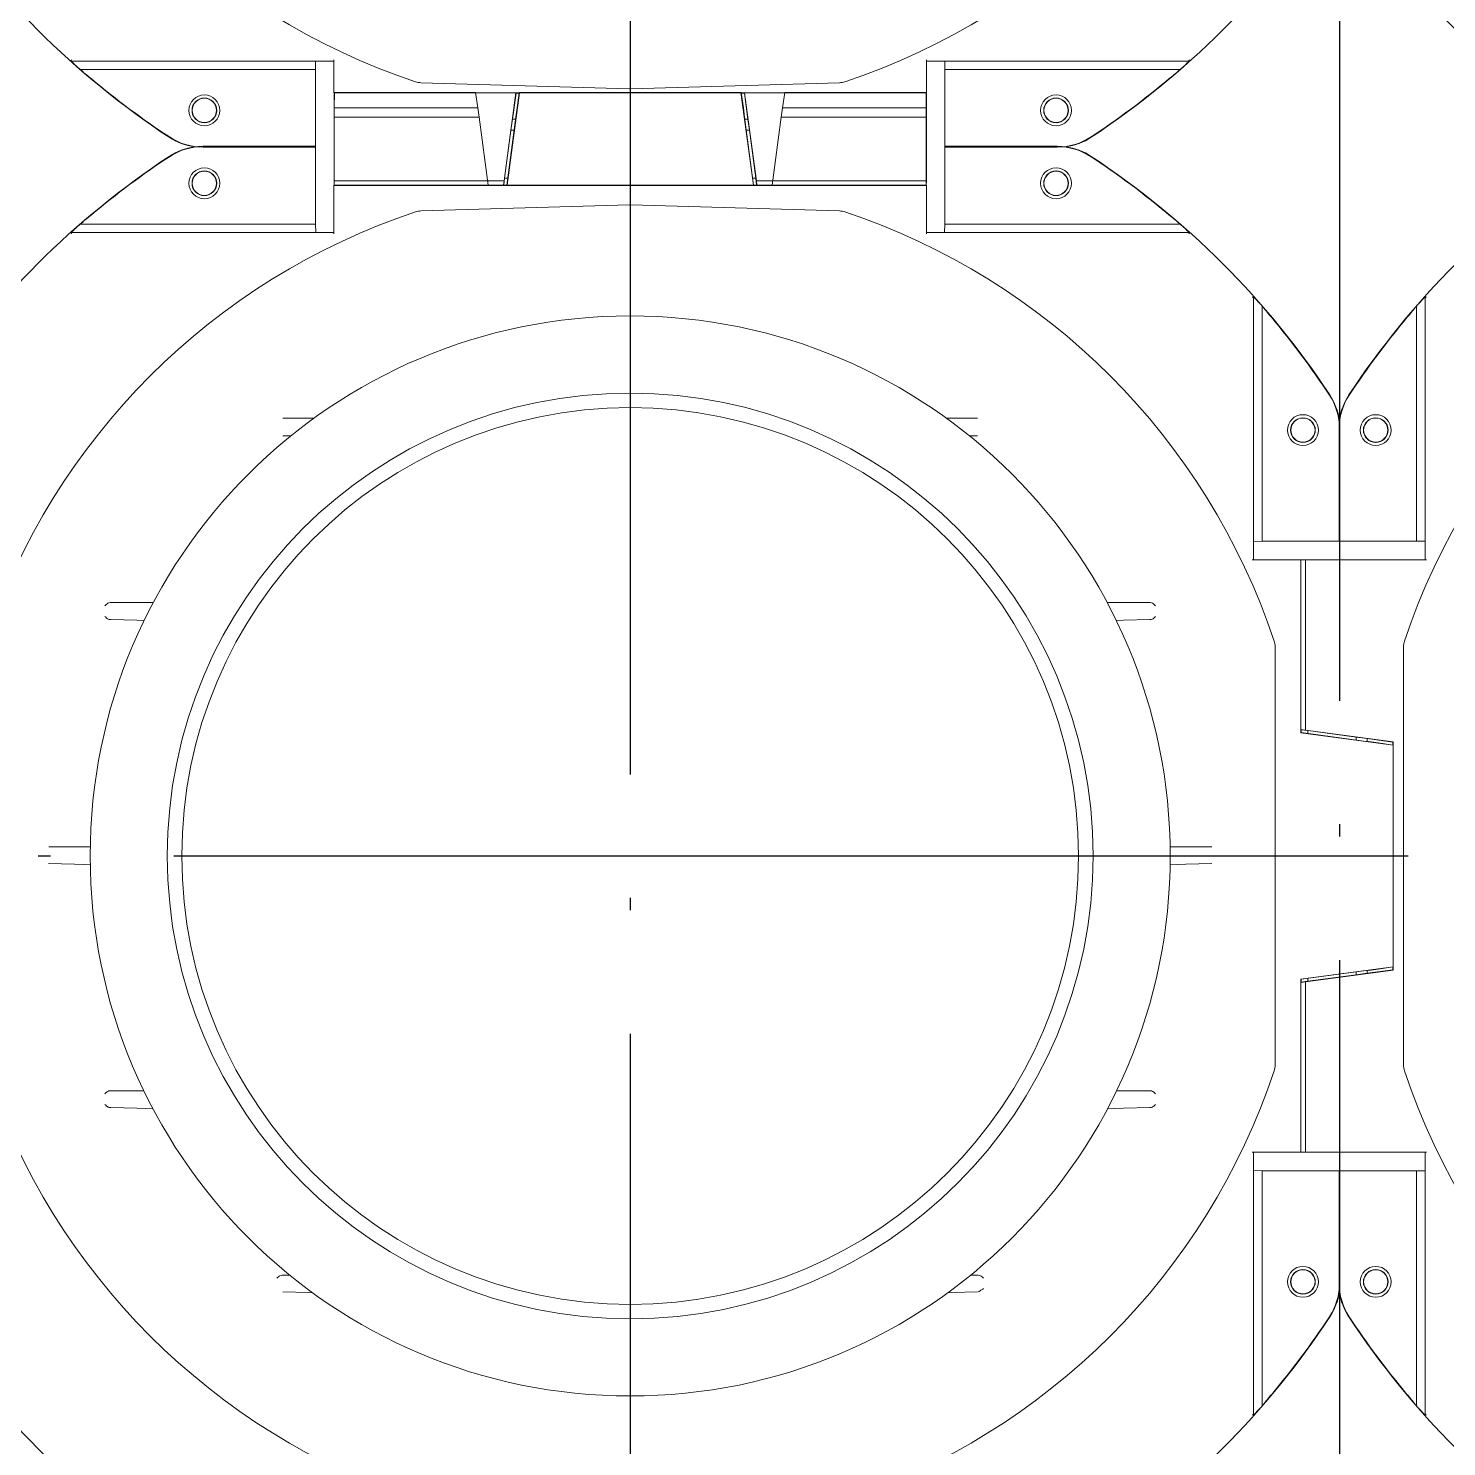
# Model space of a CAD drawing. Extents: x 3213259 to 3716512, y 332899 to 392399.
# Drawn here: x 3423838 to 3424527, y 371919 to 372609 of the extents above; entities that cross this region are included whole.
import ezdxf

# ---------------------------------------------------------------- set-up
doc = ezdxf.new("R2010")
doc.units = 0
doc.header["$LTSCALE"] = 1000
doc.header["$MEASUREMENT"] = 0
doc.linetypes.add('DOTE', pattern=[2.42, 2, -0.2, 0.02, -0.2])
doc.layers.add('DOTE', color=1, linetype='DOTE')
doc.layers.add('Visible Edges(Roxtec)', color=7, linetype='Continuous', lineweight=18)

msp = doc.modelspace()

# ---------------------------------------------------------------- linework, layer by layer
at = {"layer": 'DOTE', "ltscale": 0.3}
msp.add_line((3422456.723, 372206.265), (3428222.872, 372206.265), dxfattribs=at)
for points in [[(3424475.211, 373607.691), (3424475.211, 370227.465)], [(3424130.511, 373571.864), (3424130.511, 370842.691)]]:
    msp.add_lwpolyline(points, dxfattribs=at)
at = {"layer": 'Visible Edges(Roxtec)'}
for p, q in [((3423986.511, 372577.249), (3423986.511, 372593.265)), ((3424274.511, 372577.249), (3424274.511, 372593.265)), ((3423858.68, 372592.665), (3423858.71, 372592.665)), ((3423858.71, 372592.665), (3423986.511, 372592.665)), ((3423977.511, 372588.508), (3423863.19, 372588.508)), ((3423977.511, 372592.585), (3423977.511, 372592.665)), ((3423977.511, 372592.585), (3423977.511, 372588.508)), ((3423977.511, 372588.508), (3423977.511, 372584.524)), ((3424274.511, 372592.665), (3424402.312, 372592.665)), ((3424283.511, 372592.665), (3424283.511, 372592.585)), ((3424283.511, 372588.508), (3424283.511, 372592.585)), ((3424283.511, 372584.524), (3424283.511, 372588.508)), ((3424283.511, 372588.508), (3424397.831, 372588.508)), ((3424402.312, 372592.665), (3424402.342, 372592.665)), ((3423977.511, 372584.524), (3423977.511, 372584.005)), ((3423977.511, 372584.005), (3423977.511, 372550.848)), ((3424028.784, 372582.127), (3424130.249, 372579.173)), ((3424130.773, 372579.173), (3424232.237, 372582.127)), ((3424283.511, 372584.005), (3424283.511, 372584.524)), ((3424283.511, 372550.848), (3424283.511, 372584.005)), ((3423986.511, 372577.249), (3424130.511, 372577.271)), ((3423986.511, 372577.249), (3423986.537, 372577.222)), ((3423986.537, 372577.222), (3424074.873, 372577.222)), ((3423986.537, 372577.222), (3423986.537, 372534.465)), ((3423986.721, 372577.365), (3423986.59, 372569.865)), ((3424055.379, 372577.365), (3423986.721, 372577.365)), ((3424056.511, 372569.865), (3424055.379, 372577.365)), ((3424069.172, 372534.465), (3424074.873, 372577.222)), ((3424070.655, 372532.26), (3424076.669, 372577.365)), ((3424070.655, 372532.26), (3424076.65, 372577.222)), ((3424075.011, 372577.065), (3424073.331, 372564.465)), ((3424074.873, 372577.222), (3424075.011, 372577.065)), ((3424075.011, 372577.065), (3424076.598, 372577.065)), ((3424075.511, 372569.865), (3424076.643, 372577.365)), ((3424075.511, 372569.865), (3424076.617, 372577.193)), ((3424076.669, 372577.365), (3424076.643, 372577.365)), ((3424076.669, 372577.365), (3424184.352, 372577.365)), ((3424130.511, 372577.271), (3424274.511, 372577.249)), ((3424184.352, 372577.365), (3424190.366, 372532.26)), ((3424184.379, 372577.365), (3424184.352, 372577.365)), ((3424184.371, 372577.222), (3424190.366, 372532.26)), ((3424184.379, 372577.365), (3424185.511, 372569.865)), ((3424184.405, 372577.193), (3424185.511, 372569.865)), ((3424184.424, 372577.065), (3424186.011, 372577.065)), ((3424186.011, 372577.065), (3424186.148, 372577.222)), ((3424187.691, 372564.465), (3424186.011, 372577.065)), ((3424186.148, 372577.222), (3424274.484, 372577.222)), ((3424186.148, 372577.222), (3424191.849, 372534.465)), ((3424205.643, 372577.365), (3424204.511, 372569.865)), ((3424274.301, 372577.365), (3424205.643, 372577.365)), ((3424274.432, 372569.865), (3424274.301, 372577.365)), ((3424274.511, 372577.249), (3424274.484, 372577.222)), ((3424274.484, 372534.465), (3424274.484, 372577.222)), ((3423986.59, 372565.365), (3423986.59, 372569.865)), ((3423986.59, 372569.865), (3424056.511, 372569.865)), ((3424056.511, 372569.865), (3424057.111, 372565.365)), ((3424075.511, 372569.865), (3424074.911, 372565.365)), ((3424075.511, 372569.865), (3424074.911, 372565.365)), ((3424186.111, 372565.365), (3424185.511, 372569.865)), ((3424186.111, 372565.365), (3424185.511, 372569.865)), ((3424203.911, 372565.365), (3424204.511, 372569.865)), ((3424204.511, 372569.865), (3424274.432, 372569.865)), ((3424274.432, 372569.865), (3424274.432, 372565.365)), ((3424057.111, 372565.365), (3423986.59, 372565.365)), ((3423986.642, 372532.365), (3423986.642, 372565.365)), ((3424057.058, 372565.365), (3424061.458, 372532.365)), ((3424072.558, 372559.065), (3424069.438, 372535.665)), ((3424074.964, 372565.365), (3424070.564, 372532.365)), ((3424074.964, 372565.365), (3424070.564, 372532.365)), ((3424073.331, 372564.465), (3424072.558, 372559.065)), ((3424072.558, 372559.065), (3424074.124, 372559.065)), ((3424074.844, 372564.465), (3424073.331, 372564.465)), ((3424074.911, 372565.365), (3424074.964, 372565.365)), ((3424074.911, 372565.365), (3424074.964, 372565.365)), ((3424186.058, 372565.365), (3424186.111, 372565.365)), ((3424190.458, 372532.365), (3424186.058, 372565.365)), ((3424186.058, 372565.365), (3424186.111, 372565.365)), ((3424190.458, 372532.365), (3424186.058, 372565.365)), ((3424187.691, 372564.465), (3424186.178, 372564.465)), ((3424186.898, 372559.065), (3424188.464, 372559.065)), ((3424188.464, 372559.065), (3424187.691, 372564.465)), ((3424191.584, 372535.665), (3424188.464, 372559.065)), ((3424199.564, 372532.365), (3424203.964, 372565.365)), ((3424274.432, 372565.365), (3424203.911, 372565.365)), ((3424274.379, 372565.365), (3424274.379, 372532.365)), ((3423922.923, 372551.265), (3423977.327, 372551.265)), ((3423922.923, 372551.082), (3423977.511, 372551.082)), ((3423922.923, 372551.082), (3423977.511, 372551.082)), ((3423977.511, 372550.848), (3423922.923, 372550.848)), ((3423977.511, 372551.082), (3423977.327, 372551.265)), ((3423977.511, 372551.082), (3423977.511, 372517.925)), ((3423977.511, 372551.082), (3423977.511, 372517.925)), ((3424283.694, 372551.265), (3424283.511, 372551.082)), ((3424283.511, 372517.925), (3424283.511, 372551.082)), ((3424283.511, 372551.082), (3424338.098, 372551.082)), ((3424283.511, 372517.925), (3424283.511, 372551.082)), ((3424283.511, 372551.082), (3424338.098, 372551.082)), ((3424338.098, 372550.848), (3424283.511, 372550.848)), ((3424283.694, 372551.265), (3424338.098, 372551.265)), ((3423986.511, 372532.234), (3423986.642, 372532.365)), ((3423986.511, 372532.234), (3423986.575, 372532.298)), ((3423986.511, 372532.234), (3423986.511, 372508.665)), ((3423986.511, 372532.234), (3424130.511, 372532.212)), ((3423986.511, 372532.234), (3423986.511, 372508.665)), ((3423986.511, 372532.234), (3424130.511, 372532.212)), ((3424069.172, 372534.465), (3423986.537, 372534.465)), ((3423986.537, 372534.465), (3423986.575, 372532.298)), ((3423986.642, 372532.365), (3424061.458, 372532.365)), ((3424061.458, 372532.365), (3424070.564, 372532.365)), ((3424068.922, 372532.298), (3424069.172, 372534.465)), ((3424068.998, 372532.365), (3424070.564, 372532.365)), ((3424069.438, 372535.665), (3424069.056, 372532.365)), ((3424071.004, 372535.665), (3424069.438, 372535.665)), ((3424070.564, 372532.365), (3424070.655, 372532.26)), ((3424070.564, 372532.365), (3424070.655, 372532.26)), ((3424070.655, 372532.26), (3424190.366, 372532.26)), ((3424070.655, 372532.26), (3424190.366, 372532.26)), ((3424130.511, 372532.212), (3424274.511, 372532.234)), ((3424130.511, 372532.212), (3424274.511, 372532.234)), ((3424191.584, 372535.665), (3424190.018, 372535.665)), ((3424190.366, 372532.26), (3424190.458, 372532.365)), ((3424190.366, 372532.26), (3424190.458, 372532.365)), ((3424190.458, 372532.365), (3424192.024, 372532.365)), ((3424190.458, 372532.365), (3424199.564, 372532.365)), ((3424191.965, 372532.365), (3424191.584, 372535.665)), ((3424191.849, 372534.465), (3424192.1, 372532.298)), ((3424274.484, 372534.465), (3424191.849, 372534.465)), ((3424199.564, 372532.365), (3424274.379, 372532.365)), ((3424274.511, 372532.234), (3424274.379, 372532.365)), ((3424274.446, 372532.298), (3424274.484, 372534.465)), ((3424274.511, 372532.234), (3424274.446, 372532.298)), ((3424274.511, 372532.234), (3424274.511, 372508.665)), ((3424274.511, 372532.234), (3424274.511, 372508.665)), ((3423977.511, 372517.925), (3423977.511, 372517.406)), ((3423977.511, 372517.925), (3423977.511, 372517.406)), ((3423977.511, 372517.406), (3423977.511, 372513.422)), ((3423977.511, 372517.406), (3423977.511, 372513.422)), ((3424130.249, 372522.757), (3424028.784, 372519.803)), ((3424130.249, 372522.757), (3424028.784, 372519.803)), ((3424232.237, 372519.803), (3424130.773, 372522.757)), ((3424232.237, 372519.803), (3424130.773, 372522.757)), ((3424283.511, 372517.406), (3424283.511, 372517.925)), ((3424283.511, 372517.406), (3424283.511, 372517.925)), ((3424283.511, 372513.422), (3424283.511, 372517.406)), ((3424283.511, 372513.422), (3424283.511, 372517.406)), ((3423977.511, 372513.422), (3423863.19, 372513.422)), ((3423977.511, 372513.422), (3423863.19, 372513.422)), ((3423977.511, 372513.422), (3423977.757, 372509.345)), ((3423977.511, 372513.422), (3423977.757, 372509.345)), ((3424283.264, 372509.345), (3424283.511, 372513.422)), ((3424283.264, 372509.345), (3424283.511, 372513.422)), ((3424283.511, 372513.422), (3424397.831, 372513.422)), ((3424283.511, 372513.422), (3424397.831, 372513.422)), ((3423858.71, 372509.265), (3423858.68, 372509.265)), ((3423858.71, 372509.265), (3423858.68, 372509.265)), ((3423986.511, 372509.265), (3423858.71, 372509.265)), ((3423986.511, 372509.265), (3423858.71, 372509.265)), ((3424402.312, 372509.265), (3424274.511, 372509.265)), ((3424402.312, 372509.265), (3424274.511, 372509.265)), ((3424402.342, 372509.265), (3424402.312, 372509.265)), ((3424402.342, 372509.265), (3424402.312, 372509.265)), ((3424433.511, 372478.073), (3424433.511, 372478.096)), ((3424433.511, 372478.073), (3424433.511, 372478.096)), ((3424433.511, 372350.267), (3424433.511, 372478.073)), ((3424516.911, 372478.096), (3424516.911, 372478.073)), ((3424516.911, 372478.096), (3424516.911, 372478.073)), ((3424516.911, 372478.073), (3424516.911, 372350.267)), ((3424437.668, 372359.265), (3424437.668, 372473.585)), ((3424512.754, 372359.265), (3424512.754, 372473.585)), ((3423974.195, 372419.029), (3423961.739, 372419.029)), ((3423974.195, 372419.029), (3423961.739, 372419.029)), ((3423974.195, 372419.029), (3423976.765, 372419.029)), ((3423974.195, 372419.029), (3423976.765, 372419.029)), ((3424284.256, 372419.029), (3424286.826, 372419.029)), ((3424284.256, 372419.029), (3424286.826, 372419.029)), ((3424299.283, 372419.029), (3424286.826, 372419.029)), ((3424299.283, 372419.029), (3424286.826, 372419.029)), ((3423961.7, 372410.547), (3423965.537, 372410.446)), ((3423961.7, 372410.547), (3423965.537, 372410.446)), ((3424295.484, 372410.446), (3424299.322, 372410.547)), ((3424295.484, 372410.446), (3424299.322, 372410.547)), ((3424475.094, 372359.265), (3424475.094, 372413.852)), ((3424475.327, 372413.852), (3424475.327, 372359.265)), ((3424437.668, 372359.265), (3424433.591, 372359.018)), ((3424441.651, 372359.265), (3424437.668, 372359.265)), ((3424442.171, 372359.265), (3424441.651, 372359.265)), ((3424475.327, 372359.265), (3424442.171, 372359.265)), ((3424508.251, 372359.265), (3424475.094, 372359.265)), ((3424508.77, 372359.265), (3424508.251, 372359.265)), ((3424512.754, 372359.265), (3424508.77, 372359.265)), ((3424516.83, 372359.265), (3424512.754, 372359.265)), ((3424516.83, 372359.265), (3424516.911, 372359.265)), ((3424449.111, 372350.265), (3424432.916, 372350.267)), ((3424456.506, 372350.265), (3424449.111, 372350.265)), ((3424456.506, 372266.12), (3424456.506, 372350.265)), ((3424456.506, 372350.265), (3424456.544, 372350.227)), ((3424458.711, 372350.265), (3424456.544, 372350.227)), ((3424501.311, 372350.265), (3424458.711, 372350.265)), ((3424458.711, 372267.445), (3424458.711, 372350.265)), ((3424501.311, 372350.265), (3424517.506, 372350.267)), ((3423878.041, 372329.423), (3423877.742, 372329.423)), ((3423890.718, 372329.423), (3423878.041, 372329.423)), ((3423890.718, 372329.423), (3423894.927, 372329.423)), ((3423898.695, 372329.423), (3423894.927, 372329.423)), ((3424366.095, 372329.423), (3424362.326, 372329.423)), ((3424366.095, 372329.423), (3424370.303, 372329.423)), ((3424382.98, 372329.423), (3424370.303, 372329.423)), ((3424383.28, 372329.423), (3424382.98, 372329.423)), ((3423877.702, 372321.147), (3423877.701, 372321.147)), ((3423877.702, 372321.147), (3423878.002, 372321.139)), ((3423878.002, 372321.139), (3423890.679, 372320.807)), ((3423894.274, 372320.713), (3423890.679, 372320.807)), ((3424370.342, 372320.807), (3424366.748, 372320.713)), ((3424370.342, 372320.807), (3424383.02, 372321.139)), ((3424383.02, 372321.139), (3424383.319, 372321.147)), ((3424383.32, 372321.147), (3424383.319, 372321.147)), ((3424444.011, 372104.674), (3424444.011, 372307.856)), ((3424506.411, 372307.856), (3424506.411, 372104.674)), ((3424456.611, 372266.212), (3424456.506, 372266.12)), ((3424456.506, 372266.12), (3424501.311, 372260.146)), ((3424456.544, 372267.696), (3424458.711, 372267.445)), ((3424456.611, 372267.619), (3424456.611, 372266.212)), ((3424459.911, 372267.179), (3424456.611, 372267.561)), ((3424489.611, 372261.812), (3424456.611, 372266.212)), ((3424458.711, 372267.445), (3424501.311, 372261.765)), ((3424459.911, 372265.772), (3424459.911, 372267.179)), ((3424483.311, 372264.059), (3424459.911, 372267.179)), ((3424483.311, 372264.059), (3424483.311, 372262.652)), ((3424488.711, 372263.286), (3424483.311, 372264.059)), ((3424501.154, 372261.627), (3424488.711, 372263.286)), ((3424488.711, 372261.932), (3424488.711, 372263.286)), ((3424489.611, 372261.865), (3424489.611, 372261.812)), ((3424494.111, 372261.265), (3424489.611, 372261.865)), ((3424501.279, 372260.183), (3424494.111, 372261.265)), ((3424501.311, 372261.765), (3424501.154, 372261.627)), ((3424501.154, 372261.627), (3424501.154, 372260.202)), ((3424501.311, 372150.765), (3424501.311, 372261.765)), ((3423860.42, 372210.765), (3423847.865, 372210.765)), ((3423860.42, 372210.765), (3423864.629, 372210.765)), ((3423868.049, 372210.765), (3423864.629, 372210.765)), ((3424396.393, 372210.765), (3424392.972, 372210.765)), ((3424396.393, 372210.765), (3424400.601, 372210.765)), ((3424413.156, 372210.765), (3424400.601, 372210.765)), ((3423847.826, 372202.558), (3423860.381, 372202.229)), ((3423864.589, 372202.119), (3423860.381, 372202.229)), ((3423864.589, 372202.119), (3423868.045, 372202.028)), ((3424392.977, 372202.028), (3424396.432, 372202.119)), ((3424400.641, 372202.229), (3424396.432, 372202.119)), ((3424400.641, 372202.229), (3424413.196, 372202.558)), ((3424501.311, 372152.383), (3424456.506, 372146.409)), ((3424494.111, 372151.265), (3424501.279, 372152.347)), ((3424501.154, 372152.328), (3424501.154, 372150.902)), ((3424456.506, 372062.265), (3424456.506, 372146.409)), ((3424456.506, 372146.409), (3424456.611, 372146.318)), ((3424458.711, 372145.085), (3424456.544, 372144.834)), ((3424456.611, 372146.318), (3424489.611, 372150.718)), ((3424456.611, 372146.318), (3424456.611, 372144.911)), ((3424456.611, 372144.969), (3424459.911, 372145.351)), ((3424501.311, 372150.765), (3424458.711, 372145.085)), ((3424458.711, 372062.265), (3424458.711, 372145.085)), ((3424459.911, 372145.351), (3424483.311, 372148.471)), ((3424459.911, 372145.351), (3424459.911, 372146.758)), ((3424483.311, 372149.878), (3424483.311, 372148.471)), ((3424483.311, 372148.471), (3424488.711, 372149.243)), ((3424488.711, 372149.243), (3424501.154, 372150.902)), ((3424488.711, 372149.243), (3424488.711, 372150.598)), ((3424489.611, 372150.665), (3424494.111, 372151.265)), ((3424489.611, 372150.718), (3424489.611, 372150.665)), ((3424501.154, 372150.902), (3424501.311, 372150.765)), ((3423878.041, 372092.107), (3423877.742, 372092.107)), ((3423890.718, 372092.107), (3423878.041, 372092.107)), ((3423890.718, 372092.107), (3423894.133, 372092.107)), ((3424366.888, 372092.107), (3424370.303, 372092.107)), ((3424382.98, 372092.107), (3424370.303, 372092.107)), ((3424383.28, 372092.107), (3424382.98, 372092.107)), ((3423877.702, 372083.957), (3423877.701, 372083.957)), ((3423877.702, 372083.957), (3423878.002, 372083.949)), ((3423878.002, 372083.949), (3423890.679, 372083.617)), ((3423894.888, 372083.507), (3423890.679, 372083.617)), ((3423894.888, 372083.507), (3423898.534, 372083.411)), ((3424362.487, 372083.411), (3424366.134, 372083.507)), ((3424370.342, 372083.617), (3424366.134, 372083.507)), ((3424370.342, 372083.617), (3424383.02, 372083.949)), ((3424383.02, 372083.949), (3424383.319, 372083.957)), ((3424383.32, 372083.957), (3424383.319, 372083.957)), ((3424456.544, 372062.303), (3424456.506, 372062.265)), ((3424456.544, 372062.303), (3424458.711, 372062.265)), ((3424449.111, 372062.265), (3424432.916, 372062.262)), ((3424433.511, 371934.457), (3424433.511, 372062.263)), ((3424449.111, 372062.265), (3424456.506, 372062.265)), ((3424458.711, 372062.265), (3424501.311, 372062.265)), ((3424501.311, 372062.265), (3424517.506, 372062.262)), ((3424516.911, 372062.263), (3424516.911, 371934.457)), ((3424433.591, 372053.511), (3424437.668, 372053.265)), ((3424437.668, 372053.265), (3424437.668, 371938.944)), ((3424437.668, 372053.265), (3424441.651, 372053.265)), ((3424441.651, 372053.265), (3424442.171, 372053.265)), ((3424442.171, 372053.265), (3424475.327, 372053.265)), ((3424475.094, 371998.677), (3424475.094, 372053.265)), ((3424475.094, 372053.265), (3424508.251, 372053.265)), ((3424475.327, 372053.265), (3424475.327, 371998.677)), ((3424508.251, 372053.265), (3424508.77, 372053.265)), ((3424508.77, 372053.265), (3424512.754, 372053.265)), ((3424512.754, 372053.265), (3424516.83, 372053.265)), ((3424512.754, 372053.265), (3424512.754, 371938.944)), ((3424516.911, 372053.265), (3424516.83, 372053.265)), ((3423961.701, 372002.501), (3423961.401, 372002.501)), ((3423965.022, 372002.501), (3423961.701, 372002.501)), ((3424299.321, 372002.501), (3424295.999, 372002.501)), ((3424299.62, 372002.501), (3424299.321, 372002.501)), ((3423961.7, 371994.363), (3423974.156, 371994.037)), ((3423976.096, 371993.986), (3423974.156, 371994.037)), ((3424286.866, 371994.037), (3424284.926, 371993.986)), ((3424286.866, 371994.037), (3424299.322, 371994.363)), ((3424433.511, 371934.434), (3424433.511, 371934.457)), ((3424516.911, 371934.457), (3424516.911, 371934.434))]:
    msp.add_line(p, q, dxfattribs=at)
for centre, radius in [((3423923.511, 372568.665), 7.5), ((3423923.511, 372568.665), 6), ((3423923.511, 372568.665), 5.88), ((3424337.511, 372568.665), 7.5), ((3424337.511, 372568.665), 6), ((3424337.511, 372568.665), 5.88), ((3423923.511, 372533.265), 7.5), ((3423923.511, 372533.265), 7.5), ((3423923.511, 372533.265), 6), ((3423923.511, 372533.265), 6), ((3423923.511, 372533.265), 5.88), ((3423923.511, 372533.265), 5.88), ((3424337.511, 372533.265), 7.5), ((3424337.511, 372533.265), 7.5), ((3424337.511, 372533.265), 6), ((3424337.511, 372533.265), 6), ((3424337.511, 372533.265), 5.88), ((3424337.511, 372533.265), 5.88), ((3424130.511, 372206.265), 262.5), ((3424130.511, 372206.265), 225), ((3424130.511, 372206.265), 217.95), ((3424457.511, 372413.265), 7.5), ((3424457.511, 372413.265), 7.5), ((3424457.511, 372413.265), 6), ((3424457.511, 372413.265), 6), ((3424457.511, 372413.265), 5.88), ((3424457.511, 372413.265), 5.88), ((3424492.911, 372413.265), 7.5), ((3424492.911, 372413.265), 7.5), ((3424492.911, 372413.265), 6), ((3424492.911, 372413.265), 6), ((3424492.911, 372413.265), 5.88), ((3424492.911, 372413.265), 5.88), ((3424457.511, 371999.265), 7.5), ((3424457.511, 371999.265), 6), ((3424457.511, 371999.265), 5.88), ((3424492.911, 371999.265), 7.5), ((3424492.911, 371999.265), 6), ((3424492.911, 371999.265), 5.88)]:
    msp.add_circle(centre, radius, dxfattribs=at)
for centre, radius, start, end in [((3424130.511, 372895.665), 330, 198.450374, 251.573396), ((3424130.511, 372895.665), 330, 288.426604, 341.549626), ((3424819.911, 372895.665), 330, 198.450374, 251.573396), ((3424130.511, 372895.665), 407.25, 213.385197, 236.614803), ((3424130.511, 372895.665), 407.25, 303.385197, 326.614803), ((3424819.911, 372895.665), 407.25, 213.385197, 236.614803), ((3424130.511, 372895.665), 407.067, 229.962582, 236.614803), ((3424029.046, 372591.123), 9, 251.573396, 268.33235), ((3424231.976, 372591.123), 9, 271.66765, 288.426604), ((3424130.511, 372895.665), 407.067, 303.385197, 310.037418), ((3424130.511, 372588.169), 9, 268.33235, 270.000003), ((3424130.511, 372588.169), 9, 270.000003, 271.66765), ((3423922.923, 372580.665), 30, 236.614803, 261.890386), ((3423922.923, 372580.665), 29.817, 236.614803, 270), ((3424338.098, 372580.665), 29.817, 270, 303.385197), ((3424338.098, 372580.665), 30, 278.109614, 303.385197), ((3424130.511, 372206.265), 407.25, 123.385197, 146.614803), ((3424130.511, 372206.265), 407.25, 123.385197, 146.614803), ((3424130.511, 372206.265), 407.067, 123.385197, 130.037418), ((3424130.511, 372206.265), 407.067, 123.385197, 130.037418), ((3423922.923, 372521.265), 30, 90, 123.385197), ((3423922.923, 372521.265), 30, 98.109614, 123.385197), ((3423922.923, 372521.265), 29.817, 90, 123.385197), ((3423922.923, 372521.265), 29.817, 90, 123.385197), ((3424338.098, 372521.265), 30, 56.614803, 90), ((3424338.098, 372521.265), 29.817, 56.614803, 90), ((3424338.098, 372521.265), 29.817, 56.614803, 90), ((3424338.098, 372521.265), 30, 56.614803, 81.890386), ((3424130.511, 372206.265), 407.067, 49.962582, 56.614803), ((3424130.511, 372206.265), 407.067, 49.962582, 56.614803), ((3424130.511, 372206.265), 407.25, 33.385197, 56.614803), ((3424130.511, 372206.265), 407.25, 33.385197, 56.614803), ((3424819.911, 372206.265), 407.25, 123.385197, 146.614803), ((3424819.911, 372206.265), 407.25, 123.385197, 146.614803), ((3424130.511, 372206.265), 330, 108.426604, 161.549626), ((3424029.046, 372510.807), 9, 91.66765, 108.426604), ((3424029.046, 372510.807), 9, 91.66765, 108.426604), ((3424130.511, 372513.761), 9, 89.999997, 91.66765), ((3424130.511, 372513.761), 9, 89.999997, 91.66765), ((3424130.511, 372513.761), 9, 88.33235, 89.999997), ((3424130.511, 372513.761), 9, 88.33235, 89.999997), ((3424231.976, 372510.807), 9, 71.573396, 88.33235), ((3424231.976, 372510.807), 9, 71.573396, 88.33235), ((3424130.511, 372206.265), 330, 18.450374, 71.573396), ((3424819.911, 372206.265), 330, 108.426604, 161.549626), ((3424130.511, 372206.265), 407.067, 33.385197, 40.037418), ((3424130.511, 372206.265), 407.067, 33.385197, 40.037418), ((3424819.911, 372206.265), 407.067, 139.962582, 146.614803), ((3424819.911, 372206.265), 407.067, 139.962582, 146.614803), ((3424445.511, 372413.852), 29.817, 0, 33.385197), ((3424445.511, 372413.852), 29.817, 0, 33.385197), ((3424445.511, 372413.852), 30, 8.109614, 33.385197), ((3424445.511, 372413.852), 30, 8.109614, 33.385197), ((3424504.911, 372413.852), 29.817, 146.614803, 180), ((3424504.911, 372413.852), 29.817, 146.614803, 180), ((3424504.911, 372413.852), 30, 146.614803, 171.890386), ((3424504.911, 372413.852), 30, 146.614803, 171.890386), ((3424435.011, 372307.856), 9, 0, 18.450374), ((3424515.411, 372307.856), 9, 161.549626, 180), ((3424435.011, 372104.674), 9, 341.549626, 0), ((3424515.411, 372104.674), 9, 180, 198.450374), ((3424130.511, 372206.265), 330, 198.450374, 251.573396), ((3424130.511, 372206.265), 330, 288.426604, 341.549626), ((3424819.911, 372206.265), 330, 198.450374, 251.573396), ((3424445.511, 371998.677), 29.817, 326.614803, 0), ((3424445.511, 371998.677), 30, 326.614803, 351.890386), ((3424504.911, 371998.677), 29.817, 180, 213.385197), ((3424504.911, 371998.677), 30, 188.109614, 213.385197), ((3424130.511, 372206.265), 407.25, 213.385197, 236.614803), ((3424130.511, 372206.265), 407.25, 303.385197, 326.614803), ((3424130.511, 372206.265), 407.067, 319.962582, 326.614803), ((3424819.911, 372206.265), 407.25, 213.385197, 236.614803), ((3424819.911, 372206.265), 407.067, 213.385197, 220.037418)]:
    msp.add_arc(centre, radius, start, end, dxfattribs=at)
for centre, major_axis, ratio, start_param, end_param in [((3423859.374, 372592.043), (0.694, -0.622), 0.0114724, 3.1290908, 3.6427793), ((3423857.57, 372593.687), (1.14, -1.022), 0.008928, 6.2732277, 6.291063), ((3424130.511, 372883.624), (0, 398.27), 0.9995429, 2.3902294, 2.4053465), ((3424130.511, 372908.268), (0, 416.86), 0.9995429, 2.4450553, 2.4600865), ((3424130.511, 372908.268), (0, 416.86), 0.9995429, 3.8230988, 3.83813), ((3424130.511, 372883.624), (0, 398.27), 0.9995429, 3.8778388, 3.8929559), ((3424401.648, 372592.043), (0.694, 0.622), 0.0114724, 5.7819987, 6.2956872), ((3424403.452, 372593.688), (1.141, 1.023), 0.0089265, 3.1337164, 3.1515485), ((3424130.511, 372193.662), (0, 416.86), 0.9995429, 0.6815062, 0.6965374), ((3424130.511, 372193.662), (0, 416.86), 0.9995429, 0.6815062, 0.6965374), ((3424130.511, 372193.662), (0, 416.86), 0.9995429, 5.5866479, 5.6016791), ((3424130.511, 372193.662), (0, 416.86), 0.9995429, 5.5866479, 5.6016791), ((3424130.511, 372218.306), (0, 398.27), 0.9995429, 0.7362461, 0.7513633), ((3424130.511, 372218.306), (0, 398.27), 0.9995429, 0.7362461, 0.7513633), ((3424130.511, 372218.306), (0, 398.27), 0.9995429, 5.531822, 5.5469392), ((3424130.511, 372218.306), (0, 398.27), 0.9995429, 5.531822, 5.5469392), ((3423859.374, 372509.887), (0.694, 0.622), 0.0114724, 2.6404061, 3.1540946), ((3423859.374, 372509.887), (0.694, 0.622), 0.0114724, 2.6404061, 3.1540946), ((3423857.571, 372508.243), (1.139, 1.022), 0.0089307, 6.2753053, 6.2931458), ((3423857.571, 372508.243), (1.139, 1.022), 0.0089307, 6.2753053, 6.2931458), ((3423977.747, 372509.865), (0.018, -0.6), 0.0174391, 5.7590591, 6.2826578), ((3423977.747, 372509.865), (0.018, -0.6), 0.0174391, 5.7590591, 6.2826578), ((3424283.275, 372509.865), (0.018, 0.6), 0.0174391, 3.1421201, 3.6657188), ((3424283.275, 372509.865), (0.018, 0.6), 0.0174391, 3.1421201, 3.6657188), ((3424401.648, 372509.887), (0.694, -0.622), 0.0114724, 6.2706834, 6.7843719), ((3424401.648, 372509.887), (0.694, -0.622), 0.0114724, 6.2706834, 6.784372), ((3424403.452, 372508.243), (1.14, -1.022), 0.0089284, 3.1316346, 3.1494706), ((3424403.452, 372508.243), (1.14, -1.022), 0.0089284, 3.1316346, 3.1494706), ((3424434.133, 372477.402), (0.622, -0.694), 0.0114724, 2.6404061, 3.1540946), ((3424434.133, 372477.402), (0.622, -0.694), 0.0114724, 2.6404061, 3.1540946), ((3424142.552, 372206.265), (398.27, 0), 0.9995429, 0.7362461, 0.7513633), ((3424142.552, 372206.265), (398.27, 0), 0.9995429, 0.7362461, 0.7513633), ((3424807.87, 372206.265), (398.27, 0), 0.9995429, 2.3902294, 2.4053465), ((3424807.87, 372206.265), (398.27, 0), 0.9995429, 2.3902294, 2.4053465), ((3424516.289, 372477.402), (0.622, 0.694), 0.0114724, 6.2706834, 6.7843719), ((3424516.289, 372477.402), (0.622, 0.694), 0.0114724, 6.2706834, 6.7843719), ((3424117.908, 372206.265), (416.86, 0), 0.9995429, 0.6815062, 0.6965374), ((3424117.908, 372206.265), (416.86, 0), 0.9995429, 0.6815062, 0.6965374), ((3424832.514, 372206.265), (416.86, 0), 0.9995429, 2.4450553, 2.4600865), ((3424832.514, 372206.265), (416.86, 0), 0.9995429, 2.4450553, 2.4600865), ((3424434.111, 372359.029), (-0.6, -0.018), 0.0174391, 5.7590591, 6.2826579), ((3424434.111, 372053.501), (0.6, -0.018), 0.0174391, 3.1421201, 3.6657188), ((3424142.552, 372206.265), (398.27, 0), 0.9995429, 5.531822, 5.5469392), ((3424117.908, 372206.265), (416.86, 0), 0.9995429, 5.5866479, 5.6016791), ((3424832.514, 372206.265), (416.86, 0), 0.9995429, 3.8230988, 3.83813), ((3424807.87, 372206.265), (398.27, 0), 0.9995429, 3.8778388, 3.8929559), ((3424434.133, 371935.128), (0.622, 0.694), 0.0114724, 3.1290907, 3.6427792), ((3424516.289, 371935.128), (0.622, -0.694), 0.0114724, 5.7819987, 6.2956872)]:
    msp.add_ellipse(centre, major_axis=major_axis, ratio=ratio, start_param=start_param, end_param=end_param, dxfattribs=at)
for points, knots in [([(3423858.71, 372592.665), (3423858.71, 372592.666), (3423858.714, 372592.677), (3423858.729, 372592.714), (3423858.739, 372592.741), (3423858.762, 372592.806), (3423858.78, 372592.86), (3423858.832, 372592.995), (3423858.852, 372593.046), (3423858.893, 372593.15), (3423858.913, 372593.205), (3423858.934, 372593.262), (3423858.934, 372593.263), (3423858.935, 372593.265)], [-0.047196533, -0.047196533, -0.047196533, -0.047196533, -0.03499642, -0.03499642, -0.022653896, -0.022653896, -0.011662345, -0.011662345, -0.005873557, -0.005873557, 0, 0, 0.000155325, 0.000155325, 0.000155325, 0.000155325]), ([(3424402.087, 372593.265), (3424402.087, 372593.263), (3424402.088, 372593.262), (3424402.108, 372593.205), (3424402.129, 372593.15), (3424402.169, 372593.046), (3424402.189, 372592.996), (3424402.241, 372592.86), (3424402.259, 372592.806), (3424402.283, 372592.741), (3424402.293, 372592.714), (3424402.307, 372592.677), (3424402.311, 372592.666), (3424402.311, 372592.665)], [-0.0231312, -0.0231312, -0.0231312, -0.0231312, -0.023055344, -0.023055344, -0.020186994, -0.020186994, -0.017360303, -0.017360303, -0.011990811, -0.011990811, -0.005960597, -0.005960597, 0, 0, 0, 0]), ([(3423868.65, 372584.005), (3423868.647, 372584.007), (3423868.643, 372584.01), (3423868.548, 372584.09), (3423868.448, 372584.174), (3423868.257, 372584.333), (3423868.166, 372584.408), (3423868.069, 372584.488), (3423868.046, 372584.507), (3423868.024, 372584.524)], [0.116577234, 0.116577234, 0.116577234, 0.116577234, 0.116991496, 0.116991496, 0.129044004, 0.129044004, 0.141096511, 0.141096511, 0.144961576, 0.144961576, 0.144961576, 0.144961576]), ([(3424392.997, 372584.524), (3424392.976, 372584.507), (3424392.952, 372584.488), (3424392.855, 372584.408), (3424392.765, 372584.333), (3424392.574, 372584.174), (3424392.474, 372584.09), (3424392.378, 372584.01), (3424392.375, 372584.007), (3424392.372, 372584.005)], [0.089140982, 0.089140982, 0.089140982, 0.089140982, 0.093006046, 0.093006046, 0.105058554, 0.105058554, 0.117111061, 0.117111061, 0.117525323, 0.117525323, 0.117525323, 0.117525323]), ([(3423868.024, 372517.406), (3423868.046, 372517.423), (3423868.069, 372517.442), (3423868.166, 372517.522), (3423868.257, 372517.597), (3423868.448, 372517.756), (3423868.548, 372517.84), (3423868.643, 372517.92), (3423868.647, 372517.922), (3423868.65, 372517.925)], [0.089140982, 0.089140982, 0.089140982, 0.089140982, 0.093006046, 0.093006046, 0.105058554, 0.105058554, 0.117111061, 0.117111061, 0.117525323, 0.117525323, 0.117525323, 0.117525323]), ([(3423868.024, 372517.406), (3423868.046, 372517.423), (3423868.069, 372517.442), (3423868.166, 372517.522), (3423868.257, 372517.597), (3423868.448, 372517.756), (3423868.548, 372517.84), (3423868.643, 372517.92), (3423868.647, 372517.922), (3423868.65, 372517.925)], [0.089140982, 0.089140982, 0.089140982, 0.089140982, 0.093006046, 0.093006046, 0.105058554, 0.105058554, 0.117111061, 0.117111061, 0.117525323, 0.117525323, 0.117525323, 0.117525323]), ([(3424392.372, 372517.925), (3424392.375, 372517.922), (3424392.378, 372517.92), (3424392.474, 372517.84), (3424392.574, 372517.756), (3424392.765, 372517.597), (3424392.855, 372517.522), (3424392.952, 372517.442), (3424392.976, 372517.423), (3424392.997, 372517.406)], [0.038500442, 0.038500442, 0.038500442, 0.038500442, 0.038914705, 0.038914705, 0.050967212, 0.050967212, 0.063019719, 0.063019719, 0.066884784, 0.066884784, 0.066884784, 0.066884784]), ([(3424392.372, 372517.925), (3424392.375, 372517.922), (3424392.378, 372517.92), (3424392.474, 372517.84), (3424392.574, 372517.756), (3424392.765, 372517.597), (3424392.855, 372517.522), (3424392.952, 372517.442), (3424392.976, 372517.423), (3424392.997, 372517.406)], [0.038500442, 0.038500442, 0.038500442, 0.038500442, 0.038914705, 0.038914705, 0.050967212, 0.050967212, 0.063019719, 0.063019719, 0.066884784, 0.066884784, 0.066884784, 0.066884784]), ([(3423858.935, 372508.665), (3423858.934, 372508.666), (3423858.934, 372508.668), (3423858.913, 372508.725), (3423858.893, 372508.779), (3423858.852, 372508.884), (3423858.832, 372508.934), (3423858.78, 372509.07), (3423858.762, 372509.124), (3423858.739, 372509.189), (3423858.729, 372509.216), (3423858.714, 372509.253), (3423858.71, 372509.263), (3423858.71, 372509.265)], [-0.023130484, -0.023130484, -0.023130484, -0.023130484, -0.02305461, -0.02305461, -0.020186463, -0.020186463, -0.017359695, -0.017359695, -0.011990336, -0.011990336, -0.005960363, -0.005960363, 0, 0, 0, 0]), ([(3423858.935, 372508.665), (3423858.934, 372508.666), (3423858.934, 372508.668), (3423858.913, 372508.725), (3423858.893, 372508.779), (3423858.852, 372508.884), (3423858.832, 372508.934), (3423858.78, 372509.07), (3423858.762, 372509.124), (3423858.739, 372509.189), (3423858.729, 372509.216), (3423858.714, 372509.253), (3423858.71, 372509.263), (3423858.71, 372509.265)], [-0.023130484, -0.023130484, -0.023130484, -0.023130484, -0.02305461, -0.02305461, -0.020186463, -0.020186463, -0.017359695, -0.017359695, -0.011990336, -0.011990336, -0.005960363, -0.005960363, 0, 0, 0, 0]), ([(3424402.311, 372509.265), (3424402.311, 372509.263), (3424402.307, 372509.253), (3424402.293, 372509.216), (3424402.283, 372509.189), (3424402.259, 372509.124), (3424402.241, 372509.07), (3424402.189, 372508.934), (3424402.169, 372508.884), (3424402.129, 372508.779), (3424402.108, 372508.725), (3424402.088, 372508.668), (3424402.087, 372508.666), (3424402.087, 372508.665)], [-0.047187741, -0.047187741, -0.047187741, -0.047187741, -0.03498981, -0.03498981, -0.022649484, -0.022649484, -0.011660059, -0.011660059, -0.005872689, -0.005872689, 0, 0, 0.000155256, 0.000155256, 0.000155256, 0.000155256]), ([(3424402.311, 372509.265), (3424402.311, 372509.263), (3424402.307, 372509.253), (3424402.293, 372509.216), (3424402.283, 372509.189), (3424402.259, 372509.124), (3424402.241, 372509.07), (3424402.189, 372508.934), (3424402.169, 372508.884), (3424402.129, 372508.779), (3424402.108, 372508.725), (3424402.088, 372508.668), (3424402.087, 372508.666), (3424402.087, 372508.665)], [-0.047187741, -0.047187741, -0.047187741, -0.047187741, -0.03498981, -0.03498981, -0.022649484, -0.022649484, -0.011660059, -0.011660059, -0.005872689, -0.005872689, 0, 0, 0.000155256, 0.000155256, 0.000155256, 0.000155256]), ([(3424432.916, 372477.843), (3424432.917, 372477.843), (3424432.919, 372477.844), (3424432.976, 372477.864), (3424433.03, 372477.885), (3424433.135, 372477.926), (3424433.185, 372477.946), (3424433.319, 372477.998), (3424433.373, 372478.017), (3424433.437, 372478.041), (3424433.464, 372478.052), (3424433.5, 372478.067), (3424433.51, 372478.072), (3424433.511, 372478.073)], [-0.02311578, -0.02311578, -0.02311578, -0.02311578, -0.023039959, -0.023039959, -0.020172546, -0.020172546, -0.017346577, -0.017346577, -0.011977999, -0.011977999, -0.005954202, -0.005954202, 0, 0, 0, 0]), ([(3424432.916, 372477.843), (3424432.917, 372477.843), (3424432.919, 372477.844), (3424432.976, 372477.864), (3424433.03, 372477.885), (3424433.135, 372477.926), (3424433.185, 372477.946), (3424433.319, 372477.998), (3424433.373, 372478.017), (3424433.437, 372478.041), (3424433.464, 372478.052), (3424433.5, 372478.067), (3424433.51, 372478.072), (3424433.511, 372478.073)], [-0.02311578, -0.02311578, -0.02311578, -0.02311578, -0.023039959, -0.023039959, -0.020172546, -0.020172546, -0.017346577, -0.017346577, -0.011977999, -0.011977999, -0.005954202, -0.005954202, 0, 0, 0, 0]), ([(3424433.511, 372478.073), (3424433.511, 372478.073), (3424433.511, 372478.073), (3424433.511, 372478.073), (3424433.511, 372478.073), (3424433.511, 372478.073)], [0.07589787531, 0.07589787531, 0.07589787531, 0.07589787531, 0.0759424662, 0.0759424662, 0.07620234844, 0.07620234844, 0.07620234844, 0.07620234844]), ([(3424433.511, 372478.073), (3424433.511, 372478.073), (3424433.511, 372478.073), (3424433.511, 372478.073), (3424433.511, 372478.073), (3424433.511, 372478.073)], [0.07589787531, 0.07589787531, 0.07589787531, 0.07589787531, 0.0759424662, 0.0759424662, 0.07620234844, 0.07620234844, 0.07620234844, 0.07620234844]), ([(3424516.911, 372478.073), (3424516.911, 372478.073), (3424516.911, 372478.073), (3424516.911, 372478.073), (3424516.911, 372478.073), (3424516.911, 372478.073)], [-0.07620234844, -0.07620234844, -0.07620234844, -0.07620234844, -0.0759424662, -0.0759424662, -0.07589787531, -0.07589787531, -0.07589787531, -0.07589787531]), ([(3424516.911, 372478.073), (3424516.912, 372478.072), (3424516.922, 372478.067), (3424516.958, 372478.052), (3424516.985, 372478.041), (3424517.048, 372478.017), (3424517.102, 372477.998), (3424517.237, 372477.946), (3424517.287, 372477.926), (3424517.391, 372477.885), (3424517.446, 372477.864), (3424517.503, 372477.844), (3424517.504, 372477.843), (3424517.506, 372477.843)], [-0.04716655, -0.04716655, -0.04716655, -0.04716655, -0.034977237, -0.034977237, -0.022645442, -0.022645442, -0.011655168, -0.011655168, -0.005870289, -0.005870289, 0, 0, 0.000155179, 0.000155179, 0.000155179, 0.000155179]), ([(3424516.911, 372478.073), (3424516.911, 372478.073), (3424516.911, 372478.073), (3424516.911, 372478.073), (3424516.911, 372478.073), (3424516.911, 372478.073)], [-0.07620234844, -0.07620234844, -0.07620234844, -0.07620234844, -0.0759424662, -0.0759424662, -0.07589787531, -0.07589787531, -0.07589787531, -0.07589787531]), ([(3424516.911, 372478.073), (3424516.912, 372478.072), (3424516.922, 372478.067), (3424516.958, 372478.052), (3424516.985, 372478.041), (3424517.048, 372478.017), (3424517.102, 372477.998), (3424517.237, 372477.946), (3424517.287, 372477.926), (3424517.391, 372477.885), (3424517.446, 372477.864), (3424517.503, 372477.844), (3424517.504, 372477.843), (3424517.506, 372477.843)], [-0.04716655, -0.04716655, -0.04716655, -0.04716655, -0.034977237, -0.034977237, -0.022645442, -0.022645442, -0.011655168, -0.011655168, -0.005870289, -0.005870289, 0, 0, 0.000155179, 0.000155179, 0.000155179, 0.000155179]), ([(3424441.651, 372468.751), (3424441.669, 372468.73), (3424441.688, 372468.707), (3424441.768, 372468.609), (3424441.843, 372468.519), (3424442.002, 372468.328), (3424442.085, 372468.228), (3424442.166, 372468.132), (3424442.168, 372468.129), (3424442.171, 372468.126)], [-0.066884784, -0.066884784, -0.066884784, -0.066884784, -0.063019719, -0.063019719, -0.050967212, -0.050967212, -0.038914705, -0.038914705, -0.038500442, -0.038500442, -0.038500442, -0.038500442]), ([(3424441.651, 372468.751), (3424441.669, 372468.73), (3424441.688, 372468.707), (3424441.768, 372468.609), (3424441.843, 372468.519), (3424442.002, 372468.328), (3424442.085, 372468.228), (3424442.166, 372468.132), (3424442.168, 372468.129), (3424442.171, 372468.126)], [-0.066884784, -0.066884784, -0.066884784, -0.066884784, -0.063019719, -0.063019719, -0.050967212, -0.050967212, -0.038914705, -0.038914705, -0.038500442, -0.038500442, -0.038500442, -0.038500442]), ([(3424508.251, 372468.126), (3424508.253, 372468.129), (3424508.256, 372468.132), (3424508.336, 372468.228), (3424508.42, 372468.328), (3424508.579, 372468.519), (3424508.654, 372468.609), (3424508.734, 372468.707), (3424508.753, 372468.73), (3424508.77, 372468.751)], [-0.039448531, -0.039448531, -0.039448531, -0.039448531, -0.039034269, -0.039034269, -0.026981762, -0.026981762, -0.014929254, -0.014929254, -0.01106419, -0.01106419, -0.01106419, -0.01106419]), ([(3424508.251, 372468.126), (3424508.253, 372468.129), (3424508.256, 372468.132), (3424508.336, 372468.228), (3424508.42, 372468.328), (3424508.579, 372468.519), (3424508.654, 372468.609), (3424508.734, 372468.707), (3424508.753, 372468.73), (3424508.77, 372468.751)], [-0.039448531, -0.039448531, -0.039448531, -0.039448531, -0.039034269, -0.039034269, -0.026981762, -0.026981762, -0.014929254, -0.014929254, -0.01106419, -0.01106419, -0.01106419, -0.01106419]), ([(3423875.144, 372327.923), (3423875.559, 372328.338), (3423876.067, 372328.829), (3423876.921, 372329.288), (3423877.36, 372329.423), (3423877.742, 372329.423)], [-0.349779143, -0.349779143, -0.349779143, -0.349779143, -0.290997733, -0.290997733, -0.25276612, -0.25276612, -0.25276612, -0.25276612]), ([(3424383.28, 372329.423), (3424383.662, 372329.423), (3424384.101, 372329.288), (3424384.955, 372328.829), (3424385.462, 372328.338), (3424385.878, 372327.923)], [-0.097013023, -0.097013023, -0.097013023, -0.097013023, -0.05878141, -0.05878141, 0, 0, 0, 0]), ([(3423877.702, 372321.147), (3423877.419, 372321.154), (3423877.118, 372321.224), (3423876.503, 372321.499), (3423876.242, 372321.683), (3423875.703, 372322.127), (3423875.415, 372322.43), (3423875.148, 372322.709), (3423875.146, 372322.711), (3423875.144, 372322.714)], [-0.091025559, -0.091025559, -0.091025559, -0.091025559, -0.064930349, -0.064930349, -0.038287814, -0.038287814, 0, 0, 0.000334756, 0.000334756, 0.000334756, 0.000334756]), ([(3424385.878, 372322.714), (3424385.875, 372322.711), (3424385.873, 372322.709), (3424385.606, 372322.43), (3424385.319, 372322.127), (3424384.78, 372321.683), (3424384.518, 372321.499), (3424383.903, 372321.224), (3424383.602, 372321.154), (3424383.319, 372321.147)], [-0.098473369, -0.098473369, -0.098473369, -0.098473369, -0.098112549, -0.098112549, -0.056843756, -0.056843756, -0.028126908, -0.028126908, 0, 0, 0, 0]), ([(3423875.144, 372090.607), (3423875.559, 372091.023), (3423876.067, 372091.513), (3423876.921, 372091.973), (3423877.36, 372092.107), (3423877.742, 372092.107)], [-0.349779143, -0.349779143, -0.349779143, -0.349779143, -0.290997733, -0.290997733, -0.25276612, -0.25276612, -0.25276612, -0.25276612]), ([(3424383.28, 372092.107), (3424383.662, 372092.107), (3424384.101, 372091.973), (3424384.955, 372091.513), (3424385.462, 372091.023), (3424385.878, 372090.607)], [-0.097013023, -0.097013023, -0.097013023, -0.097013023, -0.05878141, -0.05878141, 0, 0, 0, 0]), ([(3423877.702, 372083.957), (3423877.419, 372083.964), (3423877.118, 372084.034), (3423876.503, 372084.309), (3423876.242, 372084.493), (3423875.703, 372084.937), (3423875.415, 372085.24), (3423875.148, 372085.519), (3423875.146, 372085.521), (3423875.144, 372085.524)], [-0.091022802, -0.091022802, -0.091022802, -0.091022802, -0.064928191, -0.064928191, -0.038286778, -0.038286778, 0, 0, 0.00033477, 0.00033477, 0.00033477, 0.00033477]), ([(3424385.878, 372085.524), (3424385.875, 372085.521), (3424385.873, 372085.519), (3424385.606, 372085.24), (3424385.319, 372084.937), (3424384.78, 372084.493), (3424384.518, 372084.309), (3424383.903, 372084.034), (3424383.602, 372083.964), (3424383.319, 372083.957)], [-0.09847248, -0.09847248, -0.09847248, -0.09847248, -0.098111638, -0.098111638, -0.056843094, -0.056843094, -0.028126853, -0.028126853, 0, 0, 0, 0]), ([(3423958.803, 372001.001), (3423959.219, 372001.417), (3423959.726, 372001.907), (3423960.58, 372002.366), (3423961.019, 372002.501), (3423961.401, 372002.501)], [-0.349779143, -0.349779143, -0.349779143, -0.349779143, -0.290997733, -0.290997733, -0.25276612, -0.25276612, -0.25276612, -0.25276612]), ([(3424299.62, 372002.501), (3424300.003, 372002.501), (3424300.441, 372002.366), (3424301.295, 372001.907), (3424301.803, 372001.417), (3424302.218, 372001.001)], [-0.097013023, -0.097013023, -0.097013023, -0.097013023, -0.05878141, -0.05878141, 0, 0, 0, 0]), ([(3424302.218, 371995.939), (3424302.215, 371995.938), (3424302.213, 371995.936), (3424301.71, 371995.67), (3424301.084, 371995.274), (3424300.423, 371994.726), (3424300.011, 371994.499), (3424299.727, 371994.423)], [-0.00025444, -0.00025444, -0.00025444, -0.00025444, 0, 0, 0.04504646, 0.0675697, 0.11261616, 0.11261616, 0.11261616, 0.11261616]), ([(3424442.171, 371944.404), (3424442.168, 371944.401), (3424442.166, 371944.398), (3424442.085, 371944.302), (3424442.002, 371944.202), (3424441.843, 371944.011), (3424441.768, 371943.921), (3424441.688, 371943.823), (3424441.669, 371943.8), (3424441.651, 371943.779)], [-0.039448531, -0.039448531, -0.039448531, -0.039448531, -0.039034269, -0.039034269, -0.026981762, -0.026981762, -0.014929254, -0.014929254, -0.01106419, -0.01106419, -0.01106419, -0.01106419]), ([(3424508.77, 371943.779), (3424508.753, 371943.8), (3424508.734, 371943.823), (3424508.654, 371943.921), (3424508.579, 371944.011), (3424508.42, 371944.202), (3424508.336, 371944.302), (3424508.256, 371944.398), (3424508.253, 371944.401), (3424508.251, 371944.404)], [-0.066884784, -0.066884784, -0.066884784, -0.066884784, -0.063019719, -0.063019719, -0.050967212, -0.050967212, -0.038914705, -0.038914705, -0.038500442, -0.038500442, -0.038500442, -0.038500442]), ([(3424433.511, 371934.457), (3424433.51, 371934.458), (3424433.5, 371934.463), (3424433.464, 371934.478), (3424433.437, 371934.489), (3424433.373, 371934.513), (3424433.319, 371934.532), (3424433.185, 371934.584), (3424433.135, 371934.604), (3424433.03, 371934.645), (3424432.976, 371934.666), (3424432.919, 371934.686), (3424432.917, 371934.686), (3424432.916, 371934.687)], [-0.047175368, -0.047175368, -0.047175368, -0.047175368, -0.034983867, -0.034983867, -0.022649868, -0.022649868, -0.011657461, -0.011657461, -0.005871159, -0.005871159, 0, 0, 0.000155248, 0.000155248, 0.000155248, 0.000155248]), ([(3424433.511, 371934.457), (3424433.511, 371934.457), (3424433.511, 371934.457), (3424433.511, 371934.457), (3424433.511, 371934.457), (3424433.511, 371934.457)], [-0.07620234844, -0.07620234844, -0.07620234844, -0.07620234844, -0.0759424662, -0.0759424662, -0.07589787531, -0.07589787531, -0.07589787531, -0.07589787531]), ([(3424517.506, 371934.687), (3424517.504, 371934.686), (3424517.503, 371934.686), (3424517.446, 371934.666), (3424517.391, 371934.645), (3424517.287, 371934.604), (3424517.237, 371934.584), (3424517.102, 371934.532), (3424517.048, 371934.513), (3424516.985, 371934.489), (3424516.958, 371934.478), (3424516.922, 371934.463), (3424516.912, 371934.458), (3424516.911, 371934.457)], [-0.023116497, -0.023116497, -0.023116497, -0.023116497, -0.023040693, -0.023040693, -0.020173077, -0.020173077, -0.017347184, -0.017347184, -0.011978474, -0.011978474, -0.005954436, -0.005954436, 0, 0, 0, 0]), ([(3424516.911, 371934.457), (3424516.911, 371934.457), (3424516.911, 371934.457), (3424516.911, 371934.457), (3424516.911, 371934.457), (3424516.911, 371934.457)], [0.07589787531, 0.07589787531, 0.07589787531, 0.07589787531, 0.0759424662, 0.0759424662, 0.07620234844, 0.07620234844, 0.07620234844, 0.07620234844])]:
    msp.add_open_spline(points, degree=3, knots=knots, dxfattribs=at)

doc.saveas('drawing.dxf')
